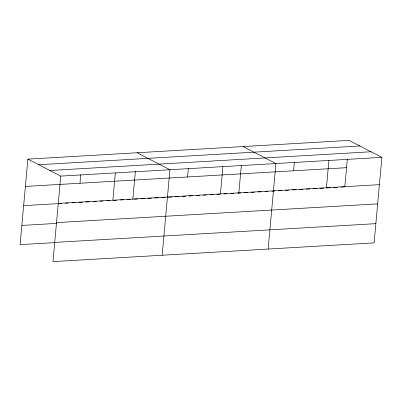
<?xml version="1.0" encoding="UTF-8"?>
<svg xmlns="http://www.w3.org/2000/svg" width="402" height="402" viewBox="0 0 402 402"><rect width="100%" height="100%" fill="white"/><g stroke="black" fill="none" stroke-linecap="round" stroke-linejoin="round"><path stroke-width="0.6" d="M27.884 159.132L60.752 176.106L52.969 261.612L374.116 242.868L381.9 157.358L349.031 140.388L27.884 159.132L20.1 244.642L54.843 242.612M79.993 183.247L80.782 174.558M112.861 200.216L115.344 172.915M132.841 199.266L135.379 171.373M162.162 255.24L169.94 169.729L137.072 152.76M187.578 176.965L188.367 168.277M220.447 193.935L222.929 166.639M238.818 193.081L241.356 165.187M268.139 249.054L275.923 163.544L243.054 146.574M293.555 170.78L294.349 162.091M326.424 187.749L328.911 160.448M344.8 186.895L347.338 159.001M38.728 164.735L359.875 145.986M49.903 170.503L371.051 151.755M60.752 176.106L381.9 157.358M25.396 186.433L346.544 167.684M58.265 203.402L379.418 184.659M23.648 205.643L61.496 203.432M65.214 203.216L68.32 203.035M72.038 202.819L75.144 202.638M78.867 202.417L82.586 202.201M85.691 202.02L89.41 201.804M93.133 201.588L96.239 201.407M99.957 201.186L103.063 201.005M106.781 200.789L109.887 200.608M113.605 200.392L116.711 200.211M120.434 199.99L123.535 199.809M127.258 199.593L130.359 199.412M134.087 199.196L137.826 198.975M140.946 198.794L144.685 198.578M147.8 198.397L151.544 198.176M154.659 197.995L158.398 197.774M161.519 197.593L165.257 197.377M168.373 197.196L172.116 196.975M175.232 196.794L178.97 196.573M182.091 196.392L185.83 196.176M188.945 195.995L192.689 195.774M196.427 195.558L199.543 195.372M203.286 195.156L206.402 194.975M210.14 194.754L213.261 194.573M217 194.357L220.115 194.171M223.859 193.955L226.974 193.774M230.713 193.553L233.833 193.372M237.572 193.156L240.687 192.97M244.431 192.754L247.547 192.573M251.285 192.352L254.406 192.171M258.144 191.955L261.26 191.774M265.003 191.553L268.119 191.372M271.858 191.151L274.978 190.97M278.717 190.754L281.832 190.573M285.576 190.352L288.691 190.171M292.43 189.95L296.173 189.734M299.289 189.553L303.028 189.332M306.148 189.151L309.887 188.935M313.002 188.749L316.746 188.533M319.861 188.352L323.605 188.131M326.72 187.95L330.459 187.734M333.575 187.548L337.318 187.332M341.057 187.116L344.177 186.93M56.516 222.613L377.669 203.869M21.849 225.432L56.592 223.406M54.717 242.406L375.865 223.658"/></g></svg>
